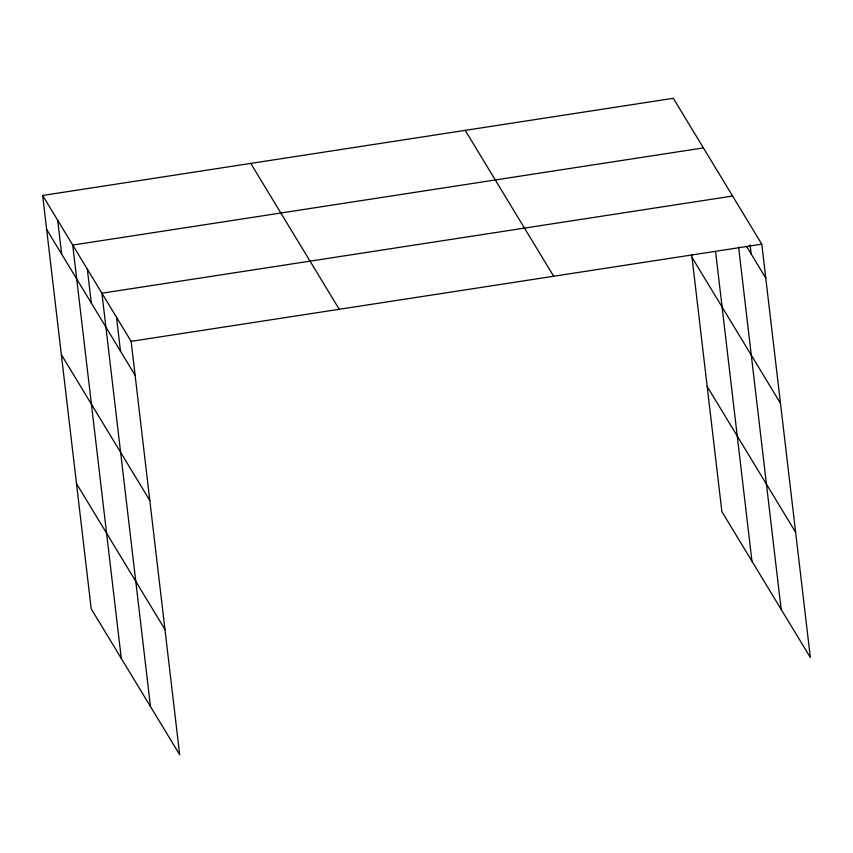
<?xml version="1.0" encoding="UTF-8"?>
<svg xmlns="http://www.w3.org/2000/svg" width="853" height="853" viewBox="0 0 853 853"><rect width="100%" height="100%" fill="white"/><g stroke="black" fill="none" stroke-linecap="round" stroke-linejoin="round"><path stroke-width="1.28" d="M42.65 195.465L131.117 341.349L179.674 754.702L91.207 608.818L42.65 195.465L673.326 98.298L761.793 244.182L810.35 657.535L721.883 511.651L691.708 254.791M703.405 147.9L72.729 245.067L121.286 658.42M732.599 196.041L101.923 293.208L150.48 706.561M131.117 341.349L761.793 244.182M746.535 246.368L765.781 278.099M692.018 257.425L780.484 403.309M707.18 386.441L795.636 532.315M465.205 130.36L553.672 276.244M250.771 163.403L339.238 309.287M46.638 229.393L135.094 375.267M61.341 354.603L149.808 500.487M76.503 483.608L164.96 629.493M750.107 244.896L751.184 254.023M738.591 247.093L781.156 609.394M715.592 251.667L751.962 561.253M116.52 317.284L120.497 351.201M87.326 269.143L91.314 303.06M57.684 220.266L61.672 254.194"/></g></svg>
